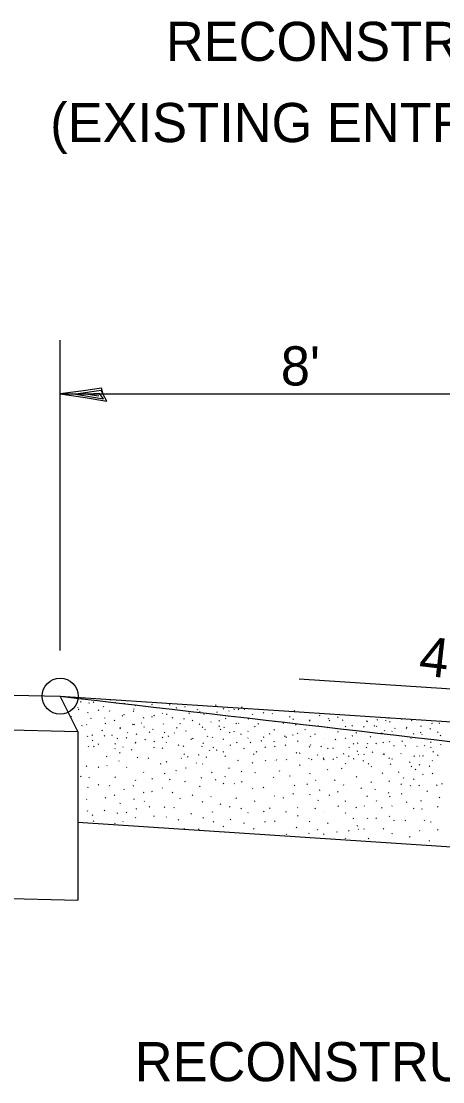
# Model space of a CAD drawing. Extents: x 0 to 2.83, y -0.12 to 1.83.
# Drawn here: x 0.3731 to 0.5553, y 0.221 to 0.6796 of the extents above; entities that cross this region are included whole.
import ezdxf

# ---------------------------------------------------------------- set-up
doc = ezdxf.new("R2010")
doc.units = 0
for name, color, linetype in [('RD_Pr_Roadway_Dimensions', 7, 'Continuous'), ('RD_Pr_Roadway_Notes', 7, 'Continuous'), ('SH_General_Details', 7, 'Continuous')]:
    doc.layers.add(name, color=color, linetype=linetype)

msp = doc.modelspace()

# ---------------------------------------------------------------- linework, layer by layer
at = {"layer": 'RD_Pr_Roadway_Dimensions'}
for p, q in [((0.38996, 0.40745), (0.38996, 0.54168)), ((0.40002, 0.51974), (0.38996, 0.51844)), ((0.38996, 0.51844), (0.58083, 0.51844)), ((0.38996, 0.51844), (0.4007, 0.51697)), ((0.40765, 0.52), (0.39672, 0.51843)), ((0.39672, 0.51843), (0.40866, 0.51633)), ((0.40785, 0.52093), (0.40002, 0.51974)), ((0.4069, 0.51868), (0.40188, 0.51836)), ((0.40188, 0.51836), (0.40671, 0.51763)), ((0.40866, 0.51633), (0.4069, 0.51868)), ((0.40847, 0.51817), (0.40765, 0.52)), ((0.40847, 0.51817), (0.40785, 0.52093)), ((0.4007, 0.51697), (0.41012, 0.51531)), ((0.41012, 0.51531), (0.40847, 0.51817))]:
    msp.add_line(p, q, dxfattribs=at)
at = {"layer": 'RD_Pr_Roadway_Notes'}
msp.add_line((0.49328, 0.39528), (0.68415, 0.38275), dxfattribs=at)
at = {"layer": 'SH_General_Details'}
for p, q in [((0.19065, 0.39265), (0.38996, 0.38775)), ((0.39764, 0.37254), (0.38996, 0.38775)), ((0.38996, 0.38775), (0.58083, 0.37522)), ((0.39879, 0.38518), (0.39903, 0.38542)), ((0.39981, 0.38687), (0.40003, 0.38709)), ((0.40426, 0.38509), (0.4045, 0.38533)), ((0.41167, 0.38611), (0.41187, 0.38631)), ((0.42662, 0.38521), (0.42675, 0.38534)), ((0.39765, 0.38279), (0.39769, 0.38284)), ((0.39791, 0.38194), (0.39815, 0.38218)), ((0.40187, 0.38055), (0.40211, 0.38079)), ((0.40245, 0.3848), (0.40269, 0.38504)), ((0.40636, 0.38156), (0.4066, 0.3818)), ((0.40862, 0.38322), (0.40885, 0.38346)), ((0.41123, 0.38132), (0.41147, 0.38156)), ((0.41365, 0.3849), (0.41389, 0.38514)), ((0.41756, 0.38465), (0.4178, 0.38489)), ((0.42157, 0.3812), (0.42181, 0.38144)), ((0.42175, 0.38214), (0.42199, 0.38238)), ((0.42245, 0.3836), (0.42269, 0.38384)), ((0.42958, 0.38414), (0.42982, 0.38438)), ((0.43724, 0.3839), (0.43748, 0.38414)), ((0.44012, 0.3827), (0.44036, 0.38294)), ((0.44387, 0.3831), (0.44411, 0.38334)), ((0.44928, 0.38188), (0.44952, 0.38212)), ((0.4502, 0.38089), (0.45044, 0.38112)), ((0.45707, 0.3838), (0.45731, 0.38404)), ((0.45767, 0.3808), (0.45791, 0.38104)), ((0.4604, 0.38214), (0.46064, 0.38238)), ((0.46282, 0.38124), (0.46306, 0.38148)), ((0.46511, 0.38206), (0.46535, 0.3823)), ((0.46687, 0.3819), (0.46711, 0.38214)), ((0.46835, 0.38286), (0.46859, 0.3831)), ((0.46947, 0.3821), (0.4697, 0.38234)), ((0.47771, 0.38041), (0.47795, 0.38065)), ((0.49115, 0.3813), (0.49139, 0.38154)), ((0.19065, 0.37762), (0.39764, 0.37254)), ((0.39458, 0.37872), (0.39482, 0.37896)), ((0.40318, 0.37811), (0.40342, 0.37834)), ((0.40947, 0.37593), (0.40971, 0.37617)), ((0.41329, 0.37711), (0.41353, 0.37735)), ((0.41682, 0.37912), (0.41706, 0.37936)), ((0.41756, 0.37975), (0.4178, 0.37999)), ((0.42493, 0.37605), (0.42517, 0.37629)), ((0.42602, 0.37835), (0.42626, 0.37859)), ((0.42956, 0.37877), (0.4298, 0.37901)), ((0.43042, 0.3793), (0.43066, 0.37954)), ((0.43399, 0.38021), (0.43423, 0.38045)), ((0.43591, 0.37984), (0.43615, 0.38008)), ((0.43836, 0.37831), (0.4386, 0.37855)), ((0.44345, 0.37793), (0.44369, 0.37817)), ((0.44559, 0.38026), (0.44583, 0.3805)), ((0.44701, 0.37709), (0.44725, 0.37733)), ((0.45198, 0.37982), (0.45222, 0.38006)), ((0.45505, 0.37647), (0.45529, 0.37671)), ((0.45854, 0.37697), (0.45878, 0.37721)), ((0.46142, 0.37809), (0.46166, 0.37832)), ((0.46587, 0.37583), (0.46611, 0.37607)), ((0.46701, 0.37593), (0.46725, 0.37617)), ((0.47124, 0.37793), (0.47148, 0.37817)), ((0.47306, 0.37991), (0.4733, 0.38015)), ((0.48156, 0.3801), (0.4818, 0.38034)), ((0.48637, 0.37605), (0.48661, 0.37629)), ((0.48913, 0.37868), (0.48937, 0.37892)), ((0.49059, 0.37771), (0.49083, 0.37795)), ((0.49761, 0.37699), (0.49785, 0.37723)), ((0.49783, 0.37737), (0.49807, 0.37761)), ((0.50207, 0.37937), (0.50231, 0.37961)), ((0.5059, 0.37797), (0.50614, 0.3782)), ((0.50626, 0.37717), (0.5065, 0.37741)), ((0.50981, 0.37857), (0.51005, 0.37881)), ((0.51205, 0.37737), (0.51229, 0.37761)), ((0.5179, 0.37926), (0.51798, 0.37935)), ((0.52245, 0.37699), (0.52269, 0.37723)), ((0.52249, 0.37667), (0.52273, 0.37691)), ((0.527, 0.37747), (0.52724, 0.37771)), ((0.53065, 0.37709), (0.53089, 0.37733)), ((0.53189, 0.37821), (0.53213, 0.37845)), ((0.53235, 0.37651), (0.53259, 0.37675)), ((0.53754, 0.37775), (0.53778, 0.37799)), ((0.54185, 0.37719), (0.54209, 0.37743)), ((0.55066, 0.37589), (0.5509, 0.37613)), ((0.55375, 0.37607), (0.55399, 0.37631)), ((0.39764, 0.37254), (0.39764, 0.29953)), ((0.39925, 0.37497), (0.39949, 0.37521)), ((0.40127, 0.37532), (0.40151, 0.37555)), ((0.40798, 0.37283), (0.40822, 0.37307)), ((0.41578, 0.37397), (0.41602, 0.37421)), ((0.41584, 0.37368), (0.41608, 0.37392)), ((0.419, 0.37188), (0.41924, 0.37212)), ((0.42121, 0.37541), (0.42145, 0.37565)), ((0.42179, 0.37543), (0.42203, 0.37567)), ((0.42281, 0.37126), (0.42305, 0.3715)), ((0.42622, 0.37444), (0.42646, 0.37468)), ((0.42846, 0.37208), (0.4287, 0.37232)), ((0.42994, 0.37343), (0.43018, 0.37367)), ((0.43441, 0.37563), (0.43465, 0.37587)), ((0.43491, 0.37194), (0.43515, 0.37218)), ((0.43918, 0.37174), (0.43942, 0.37198)), ((0.44024, 0.37395), (0.44048, 0.37419)), ((0.4418, 0.37579), (0.44203, 0.37603)), ((0.44421, 0.37269), (0.44445, 0.37293)), ((0.45004, 0.37557), (0.45028, 0.37581)), ((0.45132, 0.37426), (0.45156, 0.3745)), ((0.4526, 0.37325), (0.45284, 0.37349)), ((0.45854, 0.37473), (0.45878, 0.37497)), ((0.45916, 0.37324), (0.4594, 0.37348)), ((0.4608, 0.37423), (0.46104, 0.37447)), ((0.4632, 0.37204), (0.46344, 0.37228)), ((0.46513, 0.37238), (0.46537, 0.37262)), ((0.46803, 0.37132), (0.46827, 0.37156)), ((0.47102, 0.37244), (0.47126, 0.37267)), ((0.47396, 0.37458), (0.4742, 0.37482)), ((0.47543, 0.37573), (0.47567, 0.37597)), ((0.48043, 0.37146), (0.48067, 0.3717)), ((0.48234, 0.37313), (0.48258, 0.37337)), ((0.49167, 0.37523), (0.4919, 0.37547)), ((0.49248, 0.3717), (0.49272, 0.37194)), ((0.49582, 0.37323), (0.49606, 0.37347)), ((0.50005, 0.37132), (0.50029, 0.37156)), ((0.50141, 0.37492), (0.50165, 0.37516)), ((0.5055, 0.37417), (0.50574, 0.37441)), ((0.50999, 0.37232), (0.51023, 0.37256)), ((0.51317, 0.37458), (0.51341, 0.37482)), ((0.516, 0.37485), (0.51624, 0.37509)), ((0.51778, 0.3718), (0.51802, 0.37204)), ((0.52105, 0.37443), (0.52129, 0.37467)), ((0.52131, 0.37242), (0.52155, 0.37266)), ((0.52566, 0.37489), (0.5259, 0.37513)), ((0.52664, 0.37468), (0.52688, 0.37492)), ((0.52884, 0.37164), (0.52908, 0.37188)), ((0.53008, 0.37283), (0.53032, 0.37307)), ((0.53327, 0.37244), (0.53351, 0.37268)), ((0.53457, 0.37385), (0.53481, 0.37409)), ((0.53944, 0.37361), (0.53968, 0.37385)), ((0.5397, 0.37416), (0.53994, 0.3744)), ((0.54265, 0.37144), (0.54289, 0.37168)), ((0.54577, 0.37204), (0.54601, 0.37228)), ((0.54583, 0.37474), (0.54607, 0.37498)), ((0.54978, 0.37349), (0.55002, 0.37373)), ((0.55305, 0.37206), (0.55329, 0.3723)), ((0.40171, 0.37032), (0.40195, 0.37056)), ((0.4037, 0.3708), (0.40394, 0.37104)), ((0.40384, 0.36851), (0.40408, 0.36875)), ((0.4064, 0.36695), (0.40664, 0.36718)), ((0.40895, 0.3705), (0.40919, 0.37074)), ((0.41227, 0.37086), (0.41251, 0.3711)), ((0.41365, 0.36705), (0.41389, 0.36728)), ((0.41464, 0.36941), (0.41488, 0.36965)), ((0.4185, 0.36967), (0.41874, 0.3699)), ((0.42237, 0.36762), (0.42261, 0.36786)), ((0.42249, 0.36747), (0.42273, 0.36771)), ((0.4266, 0.3689), (0.42684, 0.36914)), ((0.4305, 0.36809), (0.43074, 0.36833)), ((0.43411, 0.36978), (0.43435, 0.37002)), ((0.43571, 0.36767), (0.43595, 0.36791)), ((0.4367, 0.37042), (0.43694, 0.37066)), ((0.44641, 0.36907), (0.44665, 0.36931)), ((0.44719, 0.36936), (0.44743, 0.3696)), ((0.45164, 0.36731), (0.45188, 0.36755)), ((0.45359, 0.37038), (0.45383, 0.37062)), ((0.45577, 0.36992), (0.45601, 0.37016)), ((0.46042, 0.36914), (0.46066, 0.36938)), ((0.46617, 0.36766), (0.46641, 0.3679)), ((0.471, 0.36955), (0.47124, 0.36979)), ((0.47214, 0.3676), (0.47238, 0.36784)), ((0.47687, 0.36842), (0.47711, 0.36866)), ((0.47785, 0.37), (0.47809, 0.37024)), ((0.4824, 0.36804), (0.48264, 0.36828)), ((0.48695, 0.37036), (0.48719, 0.3706)), ((0.48751, 0.36996), (0.48775, 0.3702)), ((0.49049, 0.37098), (0.49073, 0.37122)), ((0.49256, 0.36815), (0.4928, 0.36839)), ((0.49809, 0.36665), (0.49833, 0.36689)), ((0.49813, 0.3704), (0.49837, 0.37064)), ((0.50881, 0.3689), (0.50905, 0.36914)), ((0.51323, 0.36949), (0.51347, 0.36973)), ((0.51618, 0.37056), (0.51642, 0.3708)), ((0.51658, 0.36709), (0.51682, 0.36733)), ((0.5185, 0.3674), (0.51874, 0.36764)), ((0.52273, 0.36717), (0.52297, 0.36741)), ((0.52401, 0.37004), (0.52425, 0.37028)), ((0.52644, 0.36717), (0.52668, 0.36741)), ((0.52948, 0.3676), (0.52972, 0.36784)), ((0.53227, 0.36801), (0.53251, 0.36825)), ((0.53768, 0.36822), (0.53792, 0.36846)), ((0.5415, 0.3694), (0.54173, 0.36964)), ((0.54621, 0.37116), (0.54645, 0.3714)), ((0.55, 0.36772), (0.55024, 0.36796)), ((0.55423, 0.37064), (0.55447, 0.37088)), ((0.55443, 0.36673), (0.55467, 0.36697)), ((0.40215, 0.36589), (0.40239, 0.36613)), ((0.40442, 0.36593), (0.40466, 0.36617)), ((0.41353, 0.36497), (0.41377, 0.36521)), ((0.41566, 0.36315), (0.4159, 0.36339)), ((0.41698, 0.36567), (0.41722, 0.36591)), ((0.42079, 0.36453), (0.42103, 0.36477)), ((0.43044, 0.36551), (0.43068, 0.36575)), ((0.43405, 0.36521), (0.43429, 0.36545)), ((0.44102, 0.36643), (0.44126, 0.36667)), ((0.44311, 0.36601), (0.44335, 0.36625)), ((0.44345, 0.3626), (0.44369, 0.36284)), ((0.44974, 0.36238), (0.44998, 0.36262)), ((0.45116, 0.36599), (0.4514, 0.36623)), ((0.45447, 0.36431), (0.45471, 0.36455)), ((0.45609, 0.36553), (0.45633, 0.36577)), ((0.45751, 0.36439), (0.45775, 0.36463)), ((0.46044, 0.36366), (0.46068, 0.3639)), ((0.4635, 0.36655), (0.46374, 0.36679)), ((0.46939, 0.36509), (0.46962, 0.36533)), ((0.47358, 0.36258), (0.47382, 0.36282)), ((0.47474, 0.36357), (0.47498, 0.36381)), ((0.47845, 0.36565), (0.47869, 0.36589)), ((0.48264, 0.36589), (0.48288, 0.36613)), ((0.48719, 0.36645), (0.48743, 0.36669)), ((0.49194, 0.36314), (0.49218, 0.36338)), ((0.49344, 0.36307), (0.49368, 0.36331)), ((0.49765, 0.36573), (0.49789, 0.36597)), ((0.50111, 0.36232), (0.50135, 0.36256)), ((0.50263, 0.36591), (0.50287, 0.36615)), ((0.50556, 0.36501), (0.5058, 0.36525)), ((0.50782, 0.36523), (0.50806, 0.36547)), ((0.51247, 0.36281), (0.51271, 0.36305)), ((0.51484, 0.36563), (0.51508, 0.36587)), ((0.51838, 0.36394), (0.51862, 0.36418)), ((0.5187, 0.36234), (0.51894, 0.36258)), ((0.52129, 0.36254), (0.52153, 0.36278)), ((0.52225, 0.36545), (0.52249, 0.36569)), ((0.52483, 0.36347), (0.52506, 0.36371)), ((0.52954, 0.36256), (0.52978, 0.3628)), ((0.52992, 0.36261), (0.53016, 0.36285)), ((0.53415, 0.36625), (0.53439, 0.36649)), ((0.53716, 0.36279), (0.5374, 0.36303)), ((0.53906, 0.36625), (0.5393, 0.36649)), ((0.54405, 0.36597), (0.54429, 0.36621)), ((0.54736, 0.36633), (0.5476, 0.36657)), ((0.55012, 0.36561), (0.55036, 0.36585)), ((0.55102, 0.36355), (0.55126, 0.36379)), ((0.55305, 0.36216), (0.55329, 0.3624)), ((0.41005, 0.36165), (0.41029, 0.36189)), ((0.41009, 0.35762), (0.41033, 0.35786)), ((0.41524, 0.35962), (0.41548, 0.35986)), ((0.42325, 0.36116), (0.42349, 0.3614)), ((0.42806, 0.3609), (0.4283, 0.36114)), ((0.43335, 0.35848), (0.43359, 0.35872)), ((0.43581, 0.35922), (0.43605, 0.35946)), ((0.44219, 0.36078), (0.44243, 0.36102)), ((0.44497, 0.3614), (0.44521, 0.36163)), ((0.4487, 0.35878), (0.44894, 0.35902)), ((0.45142, 0.3583), (0.45166, 0.35854)), ((0.45309, 0.36134), (0.45333, 0.36157)), ((0.46112, 0.36169), (0.46136, 0.36193)), ((0.46675, 0.3599), (0.46699, 0.36014)), ((0.47298, 0.35882), (0.47322, 0.35906)), ((0.47867, 0.3598), (0.47891, 0.36004)), ((0.48247, 0.35997), (0.48248, 0.35998)), ((0.48342, 0.36016), (0.48366, 0.3604)), ((0.48773, 0.36028), (0.48797, 0.36052)), ((0.49338, 0.35778), (0.49362, 0.35802)), ((0.49741, 0.3607), (0.49765, 0.36094)), ((0.49857, 0.36034), (0.49881, 0.36058)), ((0.50362, 0.36084), (0.50386, 0.36108)), ((0.5038, 0.36026), (0.50404, 0.3605)), ((0.50784, 0.36038), (0.50808, 0.36062)), ((0.50949, 0.36124), (0.50973, 0.36148)), ((0.51325, 0.35853), (0.51349, 0.35876)), ((0.51464, 0.36168), (0.51488, 0.36192)), ((0.51676, 0.36064), (0.517, 0.36088)), ((0.52093, 0.35978), (0.52117, 0.36002)), ((0.52307, 0.35837), (0.52331, 0.35861)), ((0.53205, 0.3608), (0.53229, 0.36104)), ((0.53263, 0.35822), (0.53287, 0.35846)), ((0.53339, 0.36054), (0.53363, 0.36078)), ((0.54096, 0.35912), (0.5412, 0.35936)), ((0.54285, 0.36169), (0.54309, 0.36193)), ((0.54519, 0.35796), (0.54543, 0.3582)), ((0.54523, 0.36176), (0.54547, 0.362)), ((0.54671, 0.36195), (0.54695, 0.36219)), ((0.5507, 0.35976), (0.55094, 0.36)), ((0.39879, 0.35291), (0.39903, 0.35315)), ((0.40119, 0.35738), (0.40143, 0.35762)), ((0.40644, 0.35696), (0.40668, 0.3572)), ((0.41856, 0.3569), (0.4188, 0.35714)), ((0.42594, 0.35471), (0.42618, 0.35495)), ((0.43509, 0.35427), (0.43533, 0.35451)), ((0.44006, 0.35549), (0.4403, 0.35573)), ((0.44421, 0.35668), (0.44445, 0.35692)), ((0.45541, 0.35463), (0.45565, 0.35487)), ((0.46124, 0.35295), (0.46148, 0.35319)), ((0.4629, 0.3566), (0.46314, 0.35684)), ((0.46819, 0.35507), (0.46843, 0.35531)), ((0.4742, 0.35469), (0.47444, 0.35493)), ((0.4847, 0.35533), (0.48494, 0.35557)), ((0.48917, 0.35317), (0.48941, 0.35341)), ((0.49783, 0.35425), (0.49807, 0.35449)), ((0.50544, 0.35591), (0.50568, 0.35614)), ((0.51157, 0.35644), (0.51181, 0.35668)), ((0.52447, 0.35728), (0.52471, 0.35752)), ((0.52912, 0.35435), (0.52936, 0.35459)), ((0.53622, 0.35487), (0.53646, 0.35511)), ((0.54173, 0.35726), (0.54197, 0.3575)), ((0.54345, 0.35599), (0.54369, 0.35622)), ((0.54667, 0.35389), (0.54691, 0.35413)), ((0.54944, 0.35743), (0.54968, 0.35767)), ((0.55076, 0.35423), (0.551, 0.35447)), ((0.39765, 0.35053), (0.39769, 0.35057)), ((0.40245, 0.35253), (0.40269, 0.35277)), ((0.40636, 0.3493), (0.4066, 0.34954)), ((0.41123, 0.34906), (0.41147, 0.3493)), ((0.41365, 0.35263), (0.41389, 0.35287)), ((0.42157, 0.34894), (0.42181, 0.34918)), ((0.42245, 0.35133), (0.42269, 0.35157)), ((0.42958, 0.35187), (0.42982, 0.35211)), ((0.43724, 0.35163), (0.43748, 0.35187)), ((0.44387, 0.35083), (0.44411, 0.35107)), ((0.4502, 0.34862), (0.45044, 0.34886)), ((0.45094, 0.35243), (0.45118, 0.35267)), ((0.45707, 0.35153), (0.45731, 0.35177)), ((0.4604, 0.34988), (0.46064, 0.35012)), ((0.46511, 0.3498), (0.46535, 0.35004)), ((0.46835, 0.35059), (0.46859, 0.35083)), ((0.4821, 0.35261), (0.48234, 0.35285)), ((0.49115, 0.34904), (0.49139, 0.34928)), ((0.49664, 0.34958), (0.49688, 0.34982)), ((0.50029, 0.35127), (0.50053, 0.35151)), ((0.50853, 0.35129), (0.50877, 0.35153)), ((0.51239, 0.34928), (0.51263, 0.34952)), ((0.51788, 0.35277), (0.51812, 0.35301)), ((0.52423, 0.35049), (0.52447, 0.35073)), ((0.53205, 0.35089), (0.53229, 0.35113)), ((0.53718, 0.34956), (0.53742, 0.3498)), ((0.53828, 0.35233), (0.53852, 0.35257)), ((0.54132, 0.34906), (0.54156, 0.3493)), ((0.54271, 0.35173), (0.54295, 0.35197)), ((0.54501, 0.34904), (0.54525, 0.34928)), ((0.55268, 0.34916), (0.55291, 0.3494)), ((0.55495, 0.34984), (0.55519, 0.35008)), ((0.40187, 0.34828), (0.40211, 0.34852)), ((0.41329, 0.34485), (0.41353, 0.34508)), ((0.41756, 0.34748), (0.4178, 0.34772)), ((0.42602, 0.34608), (0.42626, 0.34632)), ((0.42956, 0.3465), (0.4298, 0.34674)), ((0.43399, 0.34794), (0.43423, 0.34818)), ((0.43836, 0.34604), (0.4386, 0.34628)), ((0.44701, 0.34483), (0.44725, 0.34506)), ((0.45505, 0.34421), (0.45529, 0.34445)), ((0.47306, 0.34764), (0.4733, 0.34788)), ((0.47771, 0.34814), (0.47795, 0.34838)), ((0.48637, 0.34379), (0.48661, 0.34403)), ((0.49059, 0.34544), (0.49083, 0.34568)), ((0.49783, 0.3451), (0.49807, 0.34534)), ((0.50207, 0.3471), (0.50231, 0.34734)), ((0.50626, 0.34491), (0.5065, 0.34514)), ((0.50981, 0.3463), (0.51005, 0.34654)), ((0.51995, 0.34786), (0.52019, 0.3481)), ((0.52249, 0.34441), (0.52273, 0.34465)), ((0.52606, 0.34742), (0.5263, 0.34766)), ((0.53189, 0.34594), (0.53213, 0.34618)), ((0.53235, 0.34425), (0.53259, 0.34449)), ((0.53754, 0.34548), (0.53778, 0.34572)), ((0.54846, 0.34654), (0.5487, 0.34678)), ((0.55375, 0.34381), (0.55399, 0.34405)), ((0.40127, 0.34305), (0.40151, 0.34329)), ((0.40947, 0.34367), (0.40971, 0.34391)), ((0.41584, 0.34141), (0.41608, 0.34165)), ((0.42179, 0.34317), (0.42203, 0.34341)), ((0.42622, 0.34217), (0.42646, 0.34241)), ((0.42846, 0.33981), (0.4287, 0.34005)), ((0.43491, 0.33967), (0.43515, 0.33991)), ((0.43918, 0.33947), (0.43942, 0.33971)), ((0.4418, 0.34353), (0.44203, 0.34377)), ((0.45132, 0.34199), (0.45156, 0.34223)), ((0.45916, 0.34097), (0.4594, 0.34121)), ((0.4632, 0.33977), (0.46344, 0.34001)), ((0.46587, 0.34357), (0.46611, 0.34381)), ((0.47396, 0.34231), (0.4742, 0.34255)), ((0.48043, 0.3392), (0.48067, 0.33943)), ((0.49248, 0.33943), (0.49272, 0.33967)), ((0.50141, 0.34265), (0.50165, 0.34289)), ((0.50999, 0.34005), (0.51023, 0.34029)), ((0.51317, 0.34231), (0.51341, 0.34255)), ((0.51778, 0.33953), (0.51802, 0.33977)), ((0.52131, 0.34015), (0.52155, 0.34039)), ((0.52664, 0.34241), (0.52688, 0.34265)), ((0.52884, 0.33938), (0.52908, 0.33961)), ((0.53327, 0.34017), (0.53351, 0.34041)), ((0.5397, 0.34189), (0.53994, 0.34213)), ((0.54265, 0.33918), (0.54289, 0.33941)), ((0.54583, 0.34247), (0.54607, 0.34271)), ((0.55305, 0.33979), (0.55329, 0.34003)), ((0.40171, 0.33806), (0.40195, 0.3383)), ((0.40384, 0.33624), (0.40408, 0.33648)), ((0.40895, 0.33824), (0.40919, 0.33848)), ((0.41464, 0.33714), (0.41488, 0.33738)), ((0.4185, 0.3374), (0.41874, 0.33764)), ((0.42249, 0.3352), (0.42273, 0.33544)), ((0.42281, 0.339), (0.42305, 0.33924)), ((0.4305, 0.33582), (0.43074, 0.33606)), ((0.43571, 0.3354), (0.43595, 0.33564)), ((0.44641, 0.3368), (0.44665, 0.33704)), ((0.45164, 0.33504), (0.45188, 0.33528)), ((0.45577, 0.33766), (0.45601, 0.3379)), ((0.46803, 0.33906), (0.46827, 0.3393)), ((0.471, 0.33728), (0.47124, 0.33752)), ((0.47785, 0.33774), (0.47809, 0.33798)), ((0.48751, 0.3377), (0.48775, 0.33794)), ((0.49256, 0.33588), (0.4928, 0.33612)), ((0.50005, 0.33906), (0.50029, 0.3393)), ((0.51323, 0.33722), (0.51347, 0.33746)), ((0.51658, 0.33482), (0.51682, 0.33506)), ((0.52273, 0.3349), (0.52297, 0.33514)), ((0.52644, 0.3349), (0.52668, 0.33514)), ((0.53227, 0.33574), (0.53251, 0.33598)), ((0.54621, 0.3389), (0.54645, 0.33914)), ((0.39765, 0.33327), (0.61473, 0.31902)), ((0.40442, 0.33367), (0.40466, 0.3339)), ((0.41353, 0.33271), (0.41377, 0.33295)), ((0.41698, 0.33341), (0.41722, 0.33365)), ((0.44102, 0.33416), (0.44126, 0.3344)), ((0.44345, 0.33033), (0.44369, 0.33057)), ((0.44974, 0.33011), (0.44998, 0.33035)), ((0.45609, 0.33327), (0.45633, 0.33351)), ((0.46044, 0.33139), (0.46068, 0.33163)), ((0.4635, 0.33428), (0.46374, 0.33452)), ((0.46939, 0.33283), (0.46962, 0.33307)), ((0.47358, 0.33031), (0.47382, 0.33055)), ((0.47845, 0.33339), (0.47869, 0.33363)), ((0.48264, 0.33363), (0.48288, 0.33386)), ((0.49194, 0.33087), (0.49218, 0.33111)), ((0.49765, 0.33347), (0.49789, 0.33371)), ((0.50111, 0.33005), (0.50135, 0.33029)), ((0.50556, 0.33275), (0.5058, 0.33299)), ((0.51838, 0.33167), (0.51862, 0.33191)), ((0.5187, 0.33007), (0.51894, 0.33031)), ((0.52129, 0.33027), (0.52153, 0.33051)), ((0.52954, 0.33029), (0.52978, 0.33053)), ((0.53415, 0.33398), (0.53439, 0.33422)), ((0.53906, 0.33398), (0.5393, 0.33422)), ((0.54736, 0.33406), (0.5476, 0.3343)), ((0.55012, 0.33335), (0.55036, 0.33359)), ((0.48247, 0.3277), (0.48248, 0.32772)), ((0.48773, 0.32802), (0.48797, 0.32826)), ((0.49741, 0.32843), (0.49765, 0.32867)), ((0.5038, 0.328), (0.50404, 0.32824)), ((0.50949, 0.32897), (0.50973, 0.32921)), ((0.51325, 0.32626), (0.51349, 0.3265)), ((0.51464, 0.32941), (0.51488, 0.32965)), ((0.52307, 0.3261), (0.52331, 0.32634)), ((0.53339, 0.32828), (0.53363, 0.32851)), ((0.54096, 0.32686), (0.5412, 0.3271)), ((0.54523, 0.32949), (0.54547, 0.32973)), ((0.55305, 0.32989), (0.55329, 0.33013)), ((0.54944, 0.32516), (0.54968, 0.3254)), ((0.19065, 0.30462), (0.39764, 0.29953))]:
    msp.add_line(p, q, dxfattribs=at)
for points in [[(0.40919, 0.37828), (0.40927, 0.37836)], [(0.4825, 0.37693), (0.48254, 0.37697)], [(0.50374, 0.36963), (0.50378, 0.36967)], [(0.4825, 0.34467), (0.48254, 0.34471)], [(0.50374, 0.33736), (0.50378, 0.3374)]]:
    msp.add_lwpolyline(points, dxfattribs=at)
msp.add_circle((0.38996, 0.38775), 0.00781, dxfattribs=at)
msp.add_spline([(0.38996, 0.38775), (0.64837, 0.35774), (1.04059, 0.31479), (1.3562, 0.28564), (1.6473, 0.25649)], degree=3, dxfattribs=at)

# ---------------------------------------------------------------- texts
at = {"layer": 'RD_Pr_Roadway_Dimensions'}
msp.add_text("8'", height=0.01694, dxfattribs=at).set_placement((0.48532, 0.52212))
at = {"layer": 'RD_Pr_Roadway_Notes'}
for s, p in [('RECONSTRUCTED RURAL ENTRANCE', (0.43565, 0.66243)), ('(EXISTING ENTRANCE HIGHER THAN APRON)', (0.38566, 0.62734)), ('RECONSTRUCTED RURAL ENTRANCE', (0.42217, 0.22127))]:
    msp.add_text(s, height=0.01694, dxfattribs=at).set_placement(p)
msp.add_text('4%', height=0.01694, rotation=353.3756, dxfattribs=at).set_placement((0.54451, 0.39699))

doc.saveas('drawing.dxf')
